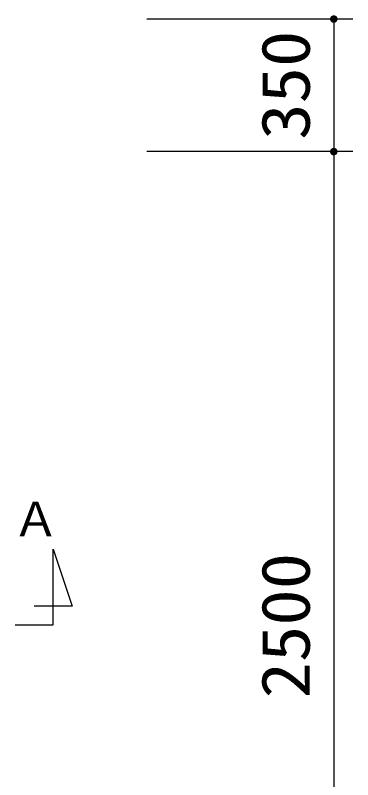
# Model space of a CAD drawing. Units: millimetres, scale not verified. Extents: x -14850 to 14850, y -10500 to 10500.
# Drawn here: x -4424 to -3533, y 291 to 2310 of the extents above; entities that cross this region are included whole.
import ezdxf
from ezdxf.enums import TextEntityAlignment as Align

# ---------------------------------------------------------------- set-up
doc = ezdxf.new("R2010")
doc.units = ezdxf.units.MM
doc.header["$LTSCALE"] = 50
doc.layers.add('0-3_空気管', color=3, linetype='Continuous', lineweight=25)
doc.layers.add('0-5_製作', color=5, linetype='Continuous', lineweight=25)
doc.styles.add('ＭＳ ゴシック', font='')
doc.styles.get('ＭＳ ゴシック').set_extended_font_data('MS Gothic')

msp = doc.modelspace()

# ---------------------------------------------------------------- linework, layer by layer
at = {"layer": '0-3_空気管'}
msp.add_lwpolyline([(-4424.02, 699.99), (-4324.02, 699.99), (-4324.02, 899.99), (-4274.02, 749.99), (-4374.02, 749.99)], dxfattribs=at)
at = {"layer": '0-5_製作', "color": 2}
for p, q in [((-3532.54, 2299.86), (-4076.4, 2299.86)), ((-3582.54, 2299.86), (-3582.54, 1949.86)), ((-3532.54, 1949.86), (-4076.4, 1949.86)), ((-3582.54, 1949.86), (-3582.54, -550.14))]:
    msp.add_line(p, q, dxfattribs=at)
at = {"layer": '0-5_製作'}
for points in [[(-3586.22, 2309.15), (-3592.54, 2299.86), (-3592.52, 2300.48)], [(-3586.22, 2309.15), (-3582.54, 2299.86), (-3592.54, 2299.86)], [(-3586.22, 2309.15), (-3592.52, 2300.48), (-3587.35, 2308.62)], [(-3587.35, 2308.62), (-3592.52, 2300.48), (-3592.36, 2301.73)], [(-3587.35, 2308.62), (-3592.36, 2301.73), (-3588.42, 2307.95)], [(-3588.42, 2307.95), (-3592.36, 2301.73), (-3592.05, 2302.95)], [(-3588.42, 2307.95), (-3592.05, 2302.95), (-3589.38, 2307.15)], [(-3589.38, 2307.15), (-3592.05, 2302.95), (-3591.59, 2304.11)], [(-3589.38, 2307.15), (-3591.59, 2304.11), (-3590.24, 2306.23)], [(-3590.24, 2306.23), (-3591.59, 2304.11), (-3590.98, 2305.21)], [(-3585.02, 2309.54), (-3582.54, 2299.86), (-3586.22, 2309.15)], [(-3583.79, 2309.78), (-3582.54, 2299.86), (-3585.02, 2309.54)], [(-3582.54, 2309.86), (-3582.54, 2299.86), (-3583.79, 2309.78)], [(-3581.91, 2309.84), (-3582.54, 2299.86), (-3582.54, 2309.86)], [(-3580.66, 2309.68), (-3582.54, 2299.86), (-3581.91, 2309.84)], [(-3579.45, 2309.37), (-3582.54, 2299.86), (-3580.66, 2309.68)], [(-3578.28, 2308.9), (-3582.54, 2299.86), (-3579.45, 2309.37)], [(-3577.18, 2308.3), (-3582.54, 2299.86), (-3578.28, 2308.9)], [(-3576.16, 2307.56), (-3582.54, 2299.86), (-3577.18, 2308.3)], [(-3576.16, 2307.56), (-3572.54, 2299.86), (-3582.54, 2299.86)], [(-3575.25, 2306.7), (-3572.54, 2299.86), (-3576.16, 2307.56)], [(-3574.45, 2305.73), (-3572.54, 2299.86), (-3575.25, 2306.7)], [(-3573.77, 2304.67), (-3572.54, 2299.86), (-3574.45, 2305.73)], [(-3573.24, 2303.54), (-3572.54, 2299.86), (-3573.77, 2304.67)], [(-3572.85, 2302.34), (-3572.54, 2299.86), (-3573.24, 2303.54)], [(-3572.62, 2301.11), (-3572.54, 2299.86), (-3572.85, 2302.34)], [(-3582.54, 2299.86), (-3592.46, 2298.6), (-3592.54, 2299.86)], [(-3582.54, 2299.86), (-3592.22, 2297.37), (-3592.46, 2298.6)], [(-3582.54, 2299.86), (-3591.84, 2296.17), (-3592.22, 2297.37)], [(-3582.54, 2299.86), (-3591.3, 2295.04), (-3591.84, 2296.17)], [(-3582.54, 2299.86), (-3590.63, 2293.98), (-3591.3, 2295.04)], [(-3582.54, 2299.86), (-3589.83, 2293.01), (-3590.63, 2293.98)], [(-3582.54, 2299.86), (-3588.91, 2292.15), (-3589.83, 2293.01)], [(-3582.54, 2299.86), (-3587.9, 2291.41), (-3588.91, 2292.15)], [(-3582.54, 2289.86), (-3587.9, 2291.41), (-3582.54, 2299.86)], [(-3582.54, 2289.86), (-3586.8, 2290.81), (-3587.9, 2291.41)], [(-3582.54, 2289.86), (-3585.63, 2290.35), (-3586.8, 2290.81)], [(-3582.54, 2289.86), (-3584.41, 2290.03), (-3585.63, 2290.35)], [(-3582.54, 2289.86), (-3583.17, 2289.88), (-3584.41, 2290.03)], [(-3572.54, 2299.86), (-3582.54, 2289.86), (-3582.54, 2299.86)], [(-3572.54, 2299.86), (-3581.28, 2289.93), (-3582.54, 2289.86)], [(-3572.54, 2299.86), (-3580.05, 2290.17), (-3581.28, 2289.93)], [(-3572.54, 2299.86), (-3578.86, 2290.56), (-3580.05, 2290.17)], [(-3572.54, 2299.86), (-3577.72, 2291.09), (-3578.86, 2290.56)], [(-3572.56, 2299.23), (-3577.72, 2291.09), (-3572.54, 2299.86)], [(-3572.71, 2297.98), (-3577.72, 2291.09), (-3572.56, 2299.23)], [(-3572.71, 2297.98), (-3576.66, 2291.77), (-3577.72, 2291.09)], [(-3573.03, 2296.77), (-3576.66, 2291.77), (-3572.71, 2297.98)], [(-3573.03, 2296.77), (-3575.69, 2292.57), (-3576.66, 2291.77)], [(-3573.49, 2295.6), (-3575.69, 2292.57), (-3573.03, 2296.77)], [(-3573.49, 2295.6), (-3574.83, 2293.48), (-3575.69, 2292.57)], [(-3574.09, 2294.5), (-3574.83, 2293.48), (-3573.49, 2295.6)], [(-3587.35, 1958.62), (-3592.54, 1949.86), (-3588.42, 1957.95)], [(-3587.35, 1958.62), (-3582.54, 1949.86), (-3592.54, 1949.86)], [(-3588.42, 1957.95), (-3592.54, 1949.86), (-3592.52, 1950.48)], [(-3588.42, 1957.95), (-3592.52, 1950.48), (-3589.38, 1957.15)], [(-3586.22, 1959.15), (-3582.54, 1949.86), (-3587.35, 1958.62)], [(-3585.02, 1959.54), (-3582.54, 1949.86), (-3586.22, 1959.15)], [(-3583.79, 1959.78), (-3582.54, 1949.86), (-3585.02, 1959.54)], [(-3582.54, 1959.86), (-3582.54, 1949.86), (-3583.79, 1959.78)], [(-3581.91, 1959.84), (-3582.54, 1949.86), (-3582.54, 1959.86)], [(-3580.66, 1959.68), (-3582.54, 1949.86), (-3581.91, 1959.84)], [(-3579.45, 1959.37), (-3582.54, 1949.86), (-3580.66, 1959.68)], [(-3578.28, 1958.9), (-3582.54, 1949.86), (-3579.45, 1959.37)], [(-3577.18, 1958.3), (-3582.54, 1949.86), (-3578.28, 1958.9)], [(-3577.18, 1958.3), (-3572.54, 1949.86), (-3582.54, 1949.86)], [(-3576.16, 1957.56), (-3572.54, 1949.86), (-3577.18, 1958.3)], [(-3582.54, 1949.86), (-3592.46, 1948.6), (-3592.54, 1949.86)], [(-3589.38, 1957.15), (-3592.52, 1950.48), (-3592.36, 1951.73)], [(-3582.54, 1949.86), (-3592.22, 1947.37), (-3592.46, 1948.6)], [(-3589.38, 1957.15), (-3592.36, 1951.73), (-3590.24, 1956.23)], [(-3590.24, 1956.23), (-3592.36, 1951.73), (-3592.05, 1952.95)], [(-3582.54, 1949.86), (-3591.84, 1946.17), (-3592.22, 1947.37)], [(-3590.24, 1956.23), (-3592.05, 1952.95), (-3590.98, 1955.21)], [(-3590.98, 1955.21), (-3592.05, 1952.95), (-3591.59, 1954.11)], [(-3582.54, 1949.86), (-3591.3, 1945.04), (-3591.84, 1946.17)], [(-3582.54, 1949.86), (-3590.63, 1943.98), (-3591.3, 1945.04)], [(-3582.54, 1949.86), (-3589.83, 1943.01), (-3590.63, 1943.98)], [(-3582.54, 1949.86), (-3588.91, 1942.15), (-3589.83, 1943.01)], [(-3582.54, 1949.86), (-3587.9, 1941.41), (-3588.91, 1942.15)], [(-3582.54, 1949.86), (-3586.8, 1940.81), (-3587.9, 1941.41)], [(-3582.54, 1939.86), (-3586.8, 1940.81), (-3582.54, 1949.86)], [(-3582.54, 1939.86), (-3585.63, 1940.35), (-3586.8, 1940.81)], [(-3582.54, 1939.86), (-3584.41, 1940.03), (-3585.63, 1940.35)], [(-3582.54, 1939.86), (-3583.17, 1939.88), (-3584.41, 1940.03)], [(-3572.54, 1949.86), (-3582.54, 1939.86), (-3582.54, 1949.86)], [(-3572.54, 1949.86), (-3581.28, 1939.94), (-3582.54, 1939.86)], [(-3572.54, 1949.86), (-3580.05, 1940.17), (-3581.28, 1939.94)], [(-3572.54, 1949.86), (-3578.86, 1940.56), (-3580.05, 1940.17)], [(-3572.54, 1949.86), (-3577.72, 1941.09), (-3578.86, 1940.56)], [(-3572.54, 1949.86), (-3576.66, 1941.77), (-3577.72, 1941.09)], [(-3572.56, 1949.23), (-3576.66, 1941.77), (-3572.54, 1949.86)], [(-3572.56, 1949.23), (-3575.69, 1942.57), (-3576.66, 1941.77)], [(-3575.25, 1956.7), (-3572.54, 1949.86), (-3576.16, 1957.56)], [(-3572.71, 1947.98), (-3575.69, 1942.57), (-3572.56, 1949.23)], [(-3572.71, 1947.98), (-3574.83, 1943.48), (-3575.69, 1942.57)], [(-3574.45, 1955.73), (-3572.54, 1949.86), (-3575.25, 1956.7)], [(-3573.03, 1946.77), (-3574.83, 1943.48), (-3572.71, 1947.98)], [(-3573.03, 1946.77), (-3574.09, 1944.5), (-3574.83, 1943.48)], [(-3573.77, 1954.67), (-3572.54, 1949.86), (-3574.45, 1955.73)], [(-3573.49, 1945.6), (-3574.09, 1944.5), (-3573.03, 1946.77)], [(-3573.24, 1953.54), (-3572.54, 1949.86), (-3573.77, 1954.67)], [(-3572.85, 1952.34), (-3572.54, 1949.86), (-3573.24, 1953.54)], [(-3572.62, 1951.11), (-3572.54, 1949.86), (-3572.85, 1952.34)]]:
    msp.add_solid(points, dxfattribs=at)

# ---------------------------------------------------------------- texts
at = {"layer": '0-3_空気管', "color": 4, "style": 'ＭＳ ゴシック'}
msp.add_text('Ａ', height=91.79, dxfattribs=at).set_placement((-4432.38, 906.36), align=Align.BOTTOM_LEFT)
at = {"layer": '0-5_製作', "color": 4, "style": 'ＭＳ ゴシック', "width": 1.1}
for s, p in [('350', (-3607.54, 1981.11)), ('2500', (-3607.54, 506.11))]:
    msp.add_text(s, height=128.4, rotation=90, dxfattribs=at).set_placement(p, align=Align.BOTTOM_LEFT)

doc.saveas('drawing.dxf')
